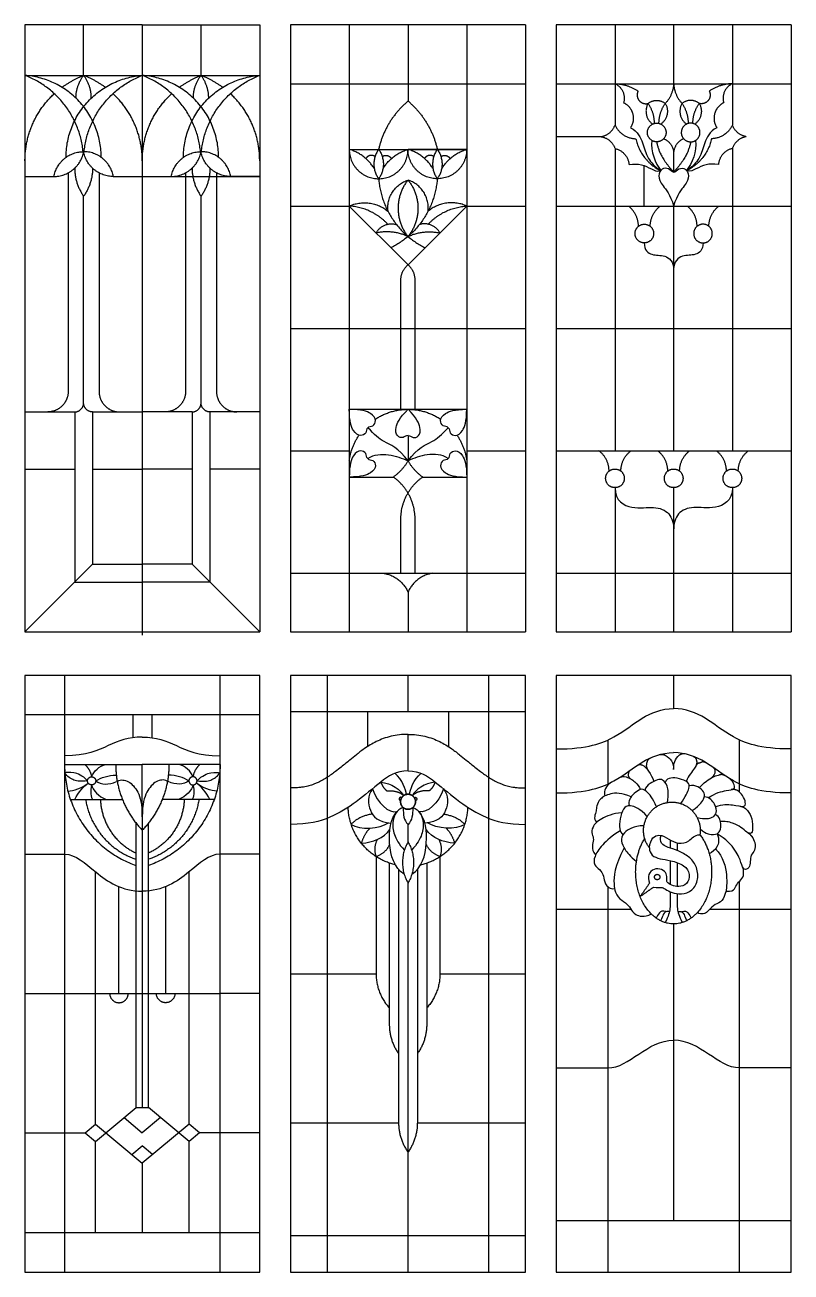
# Model space of a CAD drawing. Header units: millimetres. Extents: x -155 to 174, y -195 to 151.
# Drawn here: x -154.6 to -74.8, y -77.9 to 51.9 of the extents above; entities that cross this region are included whole.
import ezdxf

# ---------------------------------------------------------------- set-up
doc = ezdxf.new("R2010")
doc.units = ezdxf.units.MM
doc.header["$MEASUREMENT"] = 0
doc.layers.add('Layer 03', color=5, linetype='Continuous')

msp = doc.modelspace()

# ---------------------------------------------------------------- linework, layer by layer
at = {"layer": 'Layer 03'}
for p, q in [((-154.56, 51.92), (-154.56, -11.29)), ((-126.89, 51.92), (-126.89, -11.29)), ((-102.43, 51.92), (-126.89, 51.92)), ((-74.76, 51.92), (-99.22, 51.92)), ((-99.22, 51.92), (-99.22, -11.29)), ((-86.99, 51.92), (-86.99, 45.8)), ((-86.99, 38.68), (-86.99, 36.6)), ((-148.45, 12.56), (-148.45, 34.08)), ((-136.22, 12.56), (-136.22, 34.08)), ((-99.22, 33.06), (-74.76, 33.06)), ((-86.99, 33.06), (-86.99, 7.57)), ((-149.38, 11.62), (-149.38, -6.11)), ((-147.52, 11.62), (-147.52, -4.25)), ((-137.15, 11.62), (-137.15, -4.25)), ((-135.29, 11.62), (-135.29, -6.11)), ((-99.22, 7.57), (-74.76, 7.57)), ((-86.99, 3.73), (-86.99, -11.29)), ((-150.44, -15.81), (-150.44, -77.95)), ((-134.23, -77.95), (-134.23, -15.81)), ((-123.09, -15.81), (-123.09, -77.95)), ((-106.23, -77.95), (-106.23, -15.81)), ((-130.11, -19.93), (-154.56, -19.93)), ((-102.43, -19.61), (-126.89, -19.61)), ((-93.84, -22.54), (-93.84, -27.12)), ((-80.13, -27.97), (-80.13, -22.54)), ((-142.98, -60.81), (-142.98, -31.2)), ((-142.34, -31.94), (-142.34, -60.81)), ((-141.69, -60.81), (-141.69, -31.2)), ((-147.2, -62.54), (-147.2, -36.28)), ((-137.47, -62.54), (-137.47, -36.28)), ((-115.64, -36.03), (-115.64, -62.41)), ((-113.69, -36.03), (-113.69, -62.41)), ((-80.13, -77.95), (-80.13, -37.26)), ((-144.77, -48.94), (-144.77, -37.81)), ((-139.9, -48.94), (-139.9, -37.81)), ((-93.84, -37.82), (-93.84, -77.95)), ((-144.23, -61.86), (-142.34, -63.44)), ((-140.44, -61.86), (-142.34, -63.44)), ((-147.2, -73.83), (-147.2, -64.35)), ((-137.47, -73.83), (-137.47, -64.35)), ((-99.22, -72.58), (-74.76, -72.58)), ((-154.56, -73.83), (-130.11, -73.83)), ((-126.89, -74.15), (-102.43, -74.15))]:
    msp.add_line(p, q, dxfattribs=at)
for points in [[(-142.34, 51.92), (-154.56, 51.92)], [(-148.45, 46.66), (-148.45, 51.92)], [(-142.34, 51.92), (-142.34, -11.62)], [(-142.34, 51.92), (-130.11, 51.92)], [(-136.22, 46.66), (-136.22, 51.92)], [(-130.11, 51.92), (-130.11, -11.29)], [(-120.78, 51.92), (-120.78, -11.29)], [(-114.66, 51.92), (-114.66, 43.99)], [(-108.55, 51.92), (-108.55, -11.29)], [(-102.43, 51.92), (-102.43, -11.29)], [(-93.1, 51.92), (-93.1, 41.49)], [(-80.87, 51.92), (-80.87, 41.49)], [(-74.76, 51.92), (-74.76, -11.29)], [(-154.56, 46.66), (-130.11, 46.66)], [(-126.89, 45.8), (-102.43, 45.8)], [(-99.22, 45.8), (-74.76, 45.8)], [(-94.55, 40.28), (-99.22, 40.28)], [(-93.1, 39.05), (-93.1, 7.57)], [(-80.87, 39.05), (-80.87, 7.57)], [(-120.78, 38.96), (-108.55, 38.96)], [(-120.78, 38.96), (-114.66, 38.96)], [(-108.55, 38.96), (-114.66, 38.96)], [(-150.06, 36.51), (-150.06, 13.75)], [(-146.84, 36.51), (-146.84, 13.75)], [(-137.83, 36.51), (-137.83, 13.75)], [(-134.61, 36.51), (-134.61, 13.75)], [(-90.05, 33.06), (-90.05, 37.26)], [(-154.56, 36.14), (-151.54, 36.14)], [(-145.36, 36.14), (-130.11, 36.14)], [(-130.11, 36.14), (-133.13, 36.14)], [(-126.89, 33.06), (-120.78, 33.06)], [(-120.78, 33.06), (-114.66, 26.94)], [(-108.55, 33.06), (-114.66, 26.94)], [(-108.55, 33.06), (-102.43, 33.06)], [(-115.41, 11.89), (-115.41, 25.34)], [(-113.92, 11.89), (-113.92, 25.34)], [(-126.89, 20.31), (-102.43, 20.31)], [(-99.22, 20.31), (-74.76, 20.31)], [(-120.78, 11.89), (-108.55, 11.89)], [(-154.56, 11.62), (-149.38, 11.62)], [(-147.52, 11.62), (-142.34, 11.62)], [(-137.15, 11.62), (-142.34, 11.62)], [(-130.11, 11.62), (-135.29, 11.62)], [(-114.66, 9.17), (-114.66, 6.51)], [(-126.89, 7.57), (-120.78, 7.57)], [(-108.55, 7.57), (-102.43, 7.57)], [(-154.56, 5.67), (-149.38, 5.67)], [(-147.52, 5.67), (-142.34, 5.67)], [(-137.15, 5.67), (-142.34, 5.67)], [(-130.11, 5.67), (-135.29, 5.67)], [(-120.78, 4.84), (-116.19, 4.84)], [(-113.14, 4.84), (-108.55, 4.84)], [(-93.1, 3.73), (-93.1, -11.29)], [(-80.87, 3.73), (-80.87, -11.29)], [(-115.41, -5.18), (-115.41, 0.43)], [(-113.92, -5.18), (-113.92, 0.43)], [(-147.52, -4.25), (-154.56, -11.29)], [(-147.52, -4.25), (-142.34, -4.25)], [(-137.15, -4.25), (-142.34, -4.25)], [(-137.15, -4.25), (-130.11, -11.29)], [(-126.89, -5.18), (-102.43, -5.18)], [(-99.22, -5.18), (-74.76, -5.18)], [(-149.38, -6.11), (-142.34, -6.11)], [(-135.29, -6.11), (-142.34, -6.11)], [(-114.66, -7.15), (-114.66, -11.29)], [(-154.56, -11.29), (-130.11, -11.29)], [(-126.89, -11.29), (-102.43, -11.29)], [(-99.22, -11.29), (-74.76, -11.29)], [(-114.66, -19.61), (-114.66, -15.81)], [(-86.99, -15.81), (-86.99, -19.27)], [(-143.33, -19.93), (-143.33, -22.31)], [(-141.34, -19.93), (-141.34, -22.31)], [(-118.88, -19.61), (-118.88, -23.23)], [(-110.45, -19.61), (-110.45, -23.23)], [(-114.66, -25.77), (-114.66, -21.96)], [(-150.44, -25.08), (-142.34, -25.08)], [(-142.34, -30.54), (-142.34, -25.08)], [(-134.23, -25.08), (-142.34, -25.08)], [(-149.82, -28.75), (-144.4, -28.75)], [(-134.85, -28.75), (-140.27, -28.75)], [(-142.34, -30.54), (-142.34, -31.94)], [(-114.66, -33.16), (-114.66, -31.34)], [(-154.56, -34.43), (-150.44, -34.43)], [(-130.11, -34.43), (-134.23, -34.43)], [(-117.99, -34.68), (-117.99, -46.88)], [(-111.33, -34.68), (-111.33, -46.88)], [(-116.61, -35.35), (-116.61, -52.16)], [(-112.71, -35.35), (-112.71, -52.16)], [(-114.66, -77.95), (-114.66, -37.44)], [(-99.22, -40.17), (-91.41, -40.17)], [(-83.22, -40.17), (-74.76, -40.17)], [(-86.99, -41.69), (-86.99, -72.58)], [(-126.89, -46.88), (-117.99, -46.88)], [(-111.33, -46.88), (-102.43, -46.88)], [(-154.56, -48.94), (-150.44, -48.94)], [(-150.44, -48.94), (-134.23, -48.94)], [(-130.11, -48.94), (-134.23, -48.94)], [(-99.22, -56.69), (-93.84, -56.69)], [(-74.76, -56.69), (-80.13, -56.69)], [(-147.2, -64.35), (-142.98, -60.81)], [(-142.98, -60.81), (-141.69, -60.81)], [(-137.47, -64.35), (-141.69, -60.81)], [(-154.56, -63.44), (-150.44, -63.44)], [(-150.44, -63.44), (-148.28, -63.44)], [(-148.28, -63.44), (-147.2, -62.54)], [(-148.28, -63.44), (-147.2, -64.35)], [(-147.2, -62.54), (-142.34, -66.62)], [(-137.47, -62.54), (-142.34, -66.62)], [(-136.39, -63.44), (-137.47, -62.54)], [(-136.39, -63.44), (-137.47, -64.35)], [(-134.23, -63.44), (-136.39, -63.44)], [(-130.11, -63.44), (-134.23, -63.44)], [(-126.89, -62.41), (-115.64, -62.41)], [(-113.69, -62.41), (-102.43, -62.41)], [(-143.42, -65.71), (-142.34, -64.8)], [(-141.26, -65.71), (-142.34, -64.8)], [(-142.34, -66.62), (-142.34, -73.83)]]:
    msp.add_lwpolyline(points, dxfattribs=at)
for points in [[(-154.56, -77.95), (-130.11, -77.95), (-130.11, -15.81), (-154.56, -15.81)], [(-126.89, -77.95), (-102.43, -77.95), (-102.43, -15.81), (-126.89, -15.81)], [(-99.22, -77.95), (-74.76, -77.95), (-74.76, -15.81), (-99.22, -15.81)]]:
    msp.add_lwpolyline(points, close=True, dxfattribs=at)
for points, weights in [([(-146.62, 38.13), (-146.62, 46.09), (-154.56, 46.66)], [1, 0.731584098562, 1]), ([(-148.5, 38.72), (-149.08, 44.56), (-154.56, 46.66)], [1, 0.850548892619, 1]), ([(-150.71, 45.42), (-149.66, 46.19), (-148.45, 46.66)], [1, 0.990784832462, 1]), ([(-150.28, 38.13), (-150.28, 46.09), (-142.34, 46.66)], [1, 0.731584098562, 1]), ([(-149.25, 44.29), (-149.25, 45.61), (-148.45, 46.66)], [1, 0.947459583653, 1]), ([(-147.65, 44.29), (-147.65, 45.61), (-148.45, 46.66)], [1, 0.947459583653, 1]), ([(-146.19, 45.42), (-147.24, 46.19), (-148.45, 46.66)], [1, 0.990784832462, 1]), ([(-148.4, 38.72), (-147.82, 44.56), (-142.34, 46.66)], [1, 0.850548892619, 1]), ([(-136.27, 38.72), (-136.85, 44.56), (-142.34, 46.66)], [1, 0.850548892619, 1]), ([(-134.39, 38.13), (-134.39, 46.09), (-142.34, 46.66)], [1, 0.731584098562, 1]), ([(-138.48, 45.42), (-137.44, 46.19), (-136.22, 46.66)], [1, 0.990784832462, 1]), ([(-138.05, 38.13), (-138.05, 46.09), (-130.11, 46.66)], [1, 0.731584098562, 1]), ([(-137.02, 44.29), (-137.02, 45.61), (-136.22, 46.66)], [1, 0.947459583653, 1]), ([(-133.96, 45.42), (-135.01, 46.19), (-136.22, 46.66)], [1, 0.990784832462, 1]), ([(-135.42, 44.29), (-135.42, 45.61), (-136.22, 46.66)], [1, 0.947459583653, 1]), ([(-136.18, 38.72), (-135.6, 44.56), (-130.11, 46.66)], [1, 0.850548892619, 1]), ([(-93.1, 45.8), (-91.78, 45.78), (-90.7, 45.02)], [1, 0.956422846143, 1]), ([(-93.1, 45.8), (-91.79, 45.2), (-92.21, 43.82)], [1, 0.754545233553, 1]), ([(-86.99, 45.8), (-87.05, 44.62), (-87.86, 43.74)], [1, 0.940846587005, 1]), ([(-86.99, 45.8), (-86.93, 44.62), (-86.12, 43.74)], [1, 0.940846587005, 1]), ([(-80.87, 45.8), (-82.19, 45.78), (-83.28, 45.02)], [1, 0.956422846143, 1]), ([(-80.87, 45.8), (-82.19, 45.2), (-81.77, 43.82)], [1, 0.754545233553, 1]), ([(-154.56, 37.78), (-154.56, 41.94), (-151.51, 44.76)], [1, 0.916014679183, 1]), ([(-142.34, 37.78), (-142.34, 41.94), (-145.39, 44.76)], [1, 0.916014679183, 1]), ([(-142.34, 37.78), (-142.34, 41.94), (-139.28, 44.76)], [1, 0.916014679183, 1]), ([(-130.11, 37.78), (-130.11, 41.94), (-133.16, 44.76)], [1, 0.916014679183, 1]), ([(-114.66, 43.99), (-117.04, 41.99), (-117.72, 38.96)], [1, 0.947649879066, 1]), ([(-114.66, 43.99), (-112.29, 41.99), (-111.61, 38.96)], [1, 0.947649879066, 1]), ([(-89.66, 43.74), (-90.38, 42.46), (-89.19, 41.59)], [1, 0.747871968478, 1]), ([(-89.66, 43.74), (-88.76, 44.46), (-87.86, 43.74)], [1, 0.780870043724, 1]), ([(-88.99, 41.66), (-88.99, 42.81), (-89.66, 43.74)], [1, 0.952257773552, 1]), ([(-88.52, 41.66), (-88.52, 42.81), (-87.86, 43.74)], [1, 0.952257773552, 1]), ([(-87.86, 43.74), (-87.13, 42.46), (-88.32, 41.59)], [1, 0.747871968478, 1]), ([(-86.12, 43.74), (-86.85, 42.46), (-85.66, 41.59)], [1, 0.747871968478, 1]), ([(-84.32, 43.74), (-85.22, 44.46), (-86.12, 43.74)], [1, 0.780870043724, 1]), ([(-85.45, 41.66), (-85.45, 42.81), (-86.12, 43.74)], [1, 0.952257773552, 1]), ([(-84.99, 41.66), (-84.99, 42.81), (-84.32, 43.74)], [1, 0.952257773552, 1]), ([(-84.32, 43.74), (-83.6, 42.46), (-84.78, 41.59)], [1, 0.747871968478, 1]), ([(-94.55, 40.28), (-93.48, 40.47), (-93.1, 41.49)], [1, 0.869310434219, 1]), ([(-94.55, 40.28), (-93.46, 40.1), (-93.1, 39.05)], [1, 0.857593459855, 1]), ([(-93.1, 41.49), (-92.46, 40.1), (-90.94, 40.07)], [1, 0.847773440221, 1]), ([(-80.87, 41.49), (-81.51, 40.1), (-83.04, 40.07)], [1, 0.847773440221, 1]), ([(-79.43, 40.28), (-80.49, 40.47), (-80.87, 41.49)], [1, 0.869310434219, 1]), ([(-79.43, 40.28), (-80.52, 40.1), (-80.87, 39.05)], [1, 0.857593459855, 1]), ([(-93.1, 39.05), (-91.76, 38.75), (-91.64, 37.38)], [1, 0.805861347088, 1]), ([(-90.94, 40.07), (-90.44, 37.79), (-88.34, 36.75)], [1, 0.906804918872, 1]), ([(-88.03, 40.07), (-87.1, 39.69), (-86.99, 38.68)], [1, 0.861137252224, 1]), ([(-85.94, 40.07), (-86.88, 39.69), (-86.99, 38.68)], [1, 0.861137252224, 1]), ([(-83.04, 40.07), (-83.53, 37.79), (-85.64, 36.75)], [1, 0.906804918872, 1]), ([(-80.87, 39.05), (-82.21, 38.75), (-82.33, 37.38)], [1, 0.805861347088, 1]), ([(-151.54, 36.14), (-151.07, 38.72), (-148.45, 38.72)], [1, 0.768473516372, 1]), ([(-151.54, 36.14), (-148.92, 36.14), (-148.45, 38.72)], [1, 0.768473516372, 1]), ([(-145.36, 36.14), (-145.83, 38.72), (-148.45, 38.72)], [1, 0.768473516372, 1]), ([(-145.36, 36.14), (-147.98, 36.14), (-148.45, 38.72)], [1, 0.768473516372, 1]), ([(-139.32, 36.14), (-136.7, 36.14), (-136.22, 38.72)], [1, 0.768473516372, 1]), ([(-139.32, 36.14), (-138.84, 38.72), (-136.22, 38.72)], [1, 0.768473516372, 1]), ([(-133.13, 36.14), (-135.75, 36.14), (-136.22, 38.72)], [1, 0.768473516372, 1]), ([(-133.13, 36.14), (-133.6, 38.72), (-136.22, 38.72)], [1, 0.768473516372, 1]), ([(-118.16, 36.92), (-119.07, 38.46), (-120.78, 38.96)], [1, 0.929682930352, 1]), ([(-117.72, 38.96), (-118.82, 37.43), (-117.72, 35.9)], [1, 0.812408131041, 1]), ([(-117.72, 38.96), (-116.62, 37.43), (-117.72, 35.9)], [1, 0.812408131041, 1]), ([(-117.28, 36.92), (-116.37, 38.46), (-114.66, 38.96)], [1, 0.929682930352, 1]), ([(-112.05, 36.92), (-112.95, 38.46), (-114.66, 38.96)], [1, 0.929682930352, 1]), ([(-111.61, 38.96), (-112.7, 37.43), (-111.61, 35.9)], [1, 0.812408131041, 1]), ([(-111.61, 38.96), (-110.51, 37.43), (-111.61, 35.9)], [1, 0.812408131041, 1]), ([(-111.16, 36.92), (-110.26, 38.46), (-108.55, 38.96)], [1, 0.929682930352, 1]), ([(-149.38, 37), (-149.38, 35.4), (-148.45, 34.08)], [1, 0.952637271552, 1]), ([(-147.52, 37), (-147.52, 35.4), (-148.45, 34.08)], [1, 0.952637271552, 1]), ([(-137.15, 37), (-137.15, 35.4), (-136.22, 34.08)], [1, 0.952637271552, 1]), ([(-135.29, 37), (-135.29, 35.4), (-136.22, 34.08)], [1, 0.952637271552, 1]), ([(-117.72, 35.9), (-117.33, 30.96), (-112.89, 28.71)], [1, 0.880129082579, 1]), ([(-116.75, 32.52), (-117.03, 34.98), (-114.66, 35.77)], [1, 0.783932273536, 1]), ([(-111.61, 35.9), (-112, 30.96), (-116.43, 28.71)], [1, 0.880129082579, 1]), ([(-114.66, 35.77), (-117.02, 32.83), (-114.66, 29.88)], [1, 0.779951373583, 1]), ([(-114.66, 35.77), (-112.3, 32.83), (-114.66, 29.88)], [1, 0.779951373583, 1]), ([(-112.57, 32.52), (-112.29, 34.98), (-114.66, 35.77)], [1, 0.783932273536, 1]), ([(-120.78, 33.06), (-118.61, 34.05), (-116.75, 32.52)], [1, 0.842556940799, 1]), ([(-116.77, 31.17), (-118.4, 32.91), (-120.78, 33.06)], [1, 0.92932215799, 1]), ([(-108.55, 33.06), (-110.71, 34.05), (-112.57, 32.52)], [1, 0.842556940799, 1]), ([(-112.56, 31.17), (-110.93, 32.91), (-108.55, 33.06)], [1, 0.92932215799, 1]), ([(-90.66, 30.94), (-90.66, 32.26), (-91.71, 33.06)], [1, 0.896006035028, 1]), ([(-89.43, 30.94), (-89.43, 32.26), (-88.38, 33.06)], [1, 0.896006035028, 1]), ([(-84.55, 30.94), (-84.55, 32.26), (-85.59, 33.06)], [1, 0.896006035028, 1]), ([(-83.32, 30.94), (-83.32, 32.26), (-82.27, 33.06)], [1, 0.896006035028, 1]), ([(-117.98, 30.26), (-117.27, 31.56), (-115.86, 31.13)], [1, 0.775484631303, 1]), ([(-111.34, 30.26), (-112.05, 31.56), (-113.47, 31.13)], [1, 0.775484631303, 1]), ([(-114.66, 29.88), (-116.26, 30.63), (-117.98, 30.26)], [1, 0.947946960189, 1]), ([(-114.66, 29.88), (-113.07, 30.63), (-111.34, 30.26)], [1, 0.947946960189, 1]), ([(-115.41, 25.34), (-115.41, 26.32), (-114.66, 26.94)], [1, 0.906530537973, 1]), ([(-113.92, 25.34), (-113.92, 26.32), (-114.66, 26.94)], [1, 0.906530537973, 1]), ([(-149.38, 11.62), (-148.45, 11.62), (-148.45, 12.56)], [1, 0.707106781187, 1]), ([(-147.52, 11.62), (-148.45, 11.62), (-148.45, 12.56)], [1, 0.707106780755, 1]), ([(-137.15, 11.62), (-136.22, 11.62), (-136.22, 12.56)], [1, 0.707106780755, 1]), ([(-135.29, 11.62), (-136.22, 11.62), (-136.22, 12.56)], [1, 0.707106781187, 1]), ([(-118.08, 10.86), (-114.66, 13.13), (-111.25, 10.86)], [1, 0.833070463978, 1]), ([(-120.78, 6.59), (-120.57, 8.01), (-119.76, 9.2)], [1, 0.974016590575, 1]), ([(-109.56, 9.2), (-108.75, 8.01), (-108.55, 6.59)], [1, 0.974016590575, 1]), ([(-114.66, 6.51), (-115.25, 5.51), (-116.19, 4.84)], [1, 0.978074983924, 1]), ([(-114.66, 6.51), (-114.08, 5.51), (-113.14, 4.84)], [1, 0.978074983924, 1]), ([(-93.72, 5.45), (-93.72, 6.77), (-94.77, 7.57)], [1, 0.896006035028, 1]), ([(-92.49, 5.45), (-92.49, 6.77), (-91.44, 7.57)], [1, 0.896006035028, 1]), ([(-87.6, 5.45), (-87.6, 6.77), (-88.65, 7.57)], [1, 0.896006035028, 1]), ([(-86.37, 5.45), (-86.37, 6.77), (-85.33, 7.57)], [1, 0.896006035028, 1]), ([(-81.49, 5.45), (-81.49, 6.77), (-82.54, 7.57)], [1, 0.896006035028, 1]), ([(-80.26, 5.45), (-80.26, 6.77), (-79.21, 7.57)], [1, 0.896006035028, 1]), ([(-113.92, 0.43), (-113.92, 3.22), (-116.19, 4.84)], [1, 0.88917994712, 1]), ([(-115.41, 0.43), (-115.41, 3.22), (-113.14, 4.84)], [1, 0.88917994712, 1]), ([(-117.26, -5.18), (-115.4, -5.43), (-114.66, -7.15)], [1, 0.869936280089, 1]), ([(-112.07, -5.18), (-113.92, -5.43), (-114.66, -7.15)], [1, 0.869936280089, 1]), ([(-89.69, -24.69), (-89.61, -24.5), (-89.42, -24.42)], [1, 0.930769051111, 1]), ([(-88.51, -24.08), (-88.18, -23.98), (-87.87, -24.13)], [1, 0.933345938576, 1]), ([(-85.78, -24), (-86.12, -23.92), (-86.4, -24.14)], [1, 0.903098886153, 1]), ([(-84.93, -24.26), (-84.71, -24.34), (-84.63, -24.56)], [1, 0.905854968424, 1]), ([(-150.44, -25.08), (-150.44, -32.98), (-142.98, -35.61)], [1, 0.816195762035, 1]), ([(-145.11, -25.08), (-145.11, -29.07), (-142.34, -31.94)], [1, 0.927140431879, 1]), ([(-139.56, -25.08), (-139.56, -29.07), (-142.34, -31.94)], [1, 0.927140431879, 1]), ([(-134.23, -25.08), (-134.23, -32.98), (-141.69, -35.61)], [1, 0.816195762035, 1]), ([(-91.67, -25.98), (-91.64, -25.79), (-91.48, -25.67)], [1, 0.921947689352, 1]), ([(-90.75, -25.17), (-90.53, -25.02), (-90.3, -25.14)], [1, 0.866689509585, 1]), ([(-89.81, -25.31), (-89.8, -25.52), (-89.67, -25.69)], [1, 0.950037049323, 1]), ([(-84.32, -24.92), (-84.57, -25.03), (-84.7, -25.27)], [1, 0.934911966173, 1]), ([(-83.6, -24.93), (-83.84, -24.78), (-84.1, -24.85)], [1, 0.918394122081, 1]), ([(-82.9, -25.39), (-82.67, -25.55), (-82.69, -25.83)], [1, 0.867534179577, 1]), ([(-93.45, -26.93), (-93.6, -27.01), (-93.73, -27.13)], [1, 0.991302411052, 1]), ([(-92.64, -26.46), (-92.41, -26.31), (-92.13, -26.36)], [1, 0.937083517625, 1]), ([(-91.69, -26.31), (-91.67, -26.48), (-91.52, -26.56)], [1, 0.878273497595, 1]), ([(-83.07, -26.49), (-82.85, -26.37), (-82.76, -26.14)], [1, 0.939208078231, 1]), ([(-81.61, -26.28), (-81.88, -26.1), (-82.2, -26.17)], [1, 0.923234484683, 1]), ([(-80.74, -27.07), (-80.9, -26.73), (-81.22, -26.53)], [1, 0.955632373795, 1]), ([(-80.42, -27.78), (-80.71, -27.65), (-81.01, -27.71)], [1, 0.947372219924, 1]), ([(-148.24, -28.75), (-147.48, -33.44), (-142.98, -34.97)], [1, 0.856616064188, 1]), ([(-146.7, -28.75), (-146.55, -32.68), (-142.98, -34.32)], [1, 0.852188306011, 1]), ([(-136.44, -28.75), (-137.19, -33.44), (-141.69, -34.97)], [1, 0.856616064188, 1]), ([(-137.97, -28.75), (-138.12, -32.68), (-141.69, -34.32)], [1, 0.852188306011, 1]), ([(-115.99, -35.53), (-120.72, -34.42), (-120.9, -29.56)], [1, 0.795027816534, 1]), ([(-113.33, -35.53), (-108.6, -34.42), (-108.42, -29.56)], [1, 0.795027816534, 1]), ([(-80.06, -29.44), (-79.72, -29.49), (-79.46, -29.72)], [1, 0.957540425703, 1]), ([(-79.3, -32.18), (-79.04, -32.33), (-78.87, -32.56)], [1, 0.981376031012, 1]), ([(-114.66, -33.16), (-115.9, -35.3), (-114.66, -37.44)], [1, 0.86514479037, 1]), ([(-114.66, -33.16), (-113.42, -35.3), (-114.66, -37.44)], [1, 0.86514479037, 1]), ([(-79.7, -36.19), (-79.71, -35.97), (-79.81, -35.78)], [1, 0.983097681441, 1]), ([(-117.99, -46.88), (-117.99, -48.93), (-116.61, -50.44)], [1, 0.932594668417, 1]), ([(-111.33, -46.88), (-111.33, -48.93), (-112.71, -50.44)], [1, 0.932594668417, 1]), ([(-116.61, -52.16), (-116.61, -53.84), (-115.64, -55.22)], [1, 0.95278267707, 1]), ([(-112.71, -52.16), (-112.71, -53.84), (-113.69, -55.22)], [1, 0.95278267707, 1]), ([(-115.64, -62.41), (-115.64, -64.1), (-114.66, -65.47)], [1, 0.95278267707, 1]), ([(-113.69, -62.41), (-113.69, -64.1), (-114.66, -65.47)], [1, 0.95278267707, 1])]:
    msp.add_rational_spline(points, weights, degree=2, dxfattribs=at)
for points, weights, knots in [([(-90.7, 45.02), (-90.95, 44.5), (-90.59, 44.05), (-90.22, 43.6), (-89.66, 43.74)], [1, 0.843648304965, 1, 0.843648304965, 1], [0, 0, 0, 1.595318, 1.595318, 3.190637, 3.190637, 3.190637]), ([(-83.28, 45.02), (-83.02, 44.5), (-83.39, 44.05), (-83.76, 43.6), (-84.32, 43.74)], [1, 0.843648304965, 1, 0.843648304965, 1], [0, 0, 0, 1.595318, 1.595318, 3.190637, 3.190637, 3.190637]), ([(-92.21, 43.82), (-91.47, 43.47), (-91.26, 42.68), (-91.04, 41.9), (-91.49, 41.22)], [1, 0.910009569669, 1, 0.910009569669, 1], [0, 0, 0, 2.351319, 2.351319, 4.702639, 4.702639, 4.702639]), ([(-81.77, 43.82), (-82.5, 43.47), (-82.72, 42.68), (-82.94, 41.9), (-82.49, 41.22)], [1, 0.910009569669, 1, 0.910009569669, 1], [0, 0, 0, 2.351319, 2.351319, 4.702639, 4.702639, 4.702639]), ([(-87.8, 40.54), (-87.62, 41.5), (-88.58, 41.68), (-89.53, 41.85), (-89.71, 40.9), (-89.89, 39.94), (-88.93, 39.76), (-87.98, 39.59), (-87.8, 40.54)], [1, 0.707106781187, 1, 0.707106781187, 1, 0.707106781187, 1, 0.707106781187, 1], [0, 0, 0, 2.355391, 2.355391, 4.710783, 4.710783, 7.066174, 7.066174, 9.421565, 9.421565, 9.421565]), ([(-86.18, 40.54), (-86.35, 41.5), (-85.4, 41.68), (-84.44, 41.85), (-84.27, 40.9), (-84.09, 39.94), (-85.04, 39.76), (-86, 39.59), (-86.18, 40.54)], [1, 0.707106781187, 1, 0.707106781187, 1, 0.707106781187, 1, 0.707106781187, 1], [0, 0, 0, 2.355391, 2.355391, 4.710783, 4.710783, 7.066174, 7.066174, 9.421565, 9.421565, 9.421565]), ([(-120.78, 38.96), (-120.78, 35.9), (-117.72, 35.9), (-114.66, 35.9), (-114.66, 38.96)], [1, 0.707106781187, 1, 0.707106781187, 1], [14.821328, 14.821328, 14.821328, 22.231992, 22.231992, 29.642656, 29.642656, 29.642656]), ([(-118.09, 38.21), (-118.33, 38.38), (-118.62, 38.32), (-118.9, 38.25), (-119.05, 38)], [1, 0.916424006533, 1, 0.916424006533, 1], [0, 0, 0, 0.850569, 0.850569, 1.701139, 1.701139, 1.701139]), ([(-117.35, 38.21), (-117.11, 38.38), (-116.82, 38.32), (-116.54, 38.25), (-116.39, 38)], [1, 0.916424006533, 1, 0.916424006533, 1], [0, 0, 0, 0.850569, 0.850569, 1.701139, 1.701139, 1.701139]), ([(-108.55, 38.96), (-108.55, 35.9), (-111.61, 35.9), (-114.66, 35.9), (-114.66, 38.96)], [1, 0.707106781187, 1, 0.707106781187, 1], [14.821328, 14.821328, 14.821328, 22.231992, 22.231992, 29.642656, 29.642656, 29.642656]), ([(-111.98, 38.21), (-112.22, 38.38), (-112.5, 38.32), (-112.79, 38.25), (-112.94, 38)], [1, 0.916424006533, 1, 0.916424006533, 1], [0, 0, 0, 0.850569, 0.850569, 1.701139, 1.701139, 1.701139]), ([(-111.23, 38.21), (-110.99, 38.38), (-110.71, 38.32), (-110.42, 38.25), (-110.27, 38)], [1, 0.916424006533, 1, 0.916424006533, 1], [0, 0, 0, 0.850569, 0.850569, 1.701139, 1.701139, 1.701139]), ([(-89.09, 30.02), (-88.91, 30.97), (-89.87, 31.15), (-90.82, 31.32), (-91, 30.37), (-91.18, 29.41), (-90.22, 29.24), (-89.27, 29.06), (-89.09, 30.02)], [1, 0.707106781187, 1, 0.707106781187, 1, 0.707106781187, 1, 0.707106781187, 1], [0, 0, 0, 2.355391, 2.355391, 4.710783, 4.710783, 7.066174, 7.066174, 9.421565, 9.421565, 9.421565]), ([(-84.89, 30.02), (-85.06, 30.97), (-84.11, 31.15), (-83.15, 31.32), (-82.98, 30.37), (-82.8, 29.41), (-83.75, 29.24), (-84.71, 29.06), (-84.89, 30.02)], [1, 0.707106781187, 1, 0.707106781187, 1, 0.707106781187, 1, 0.707106781187, 1], [0, 0, 0, 2.355391, 2.355391, 4.710783, 4.710783, 7.066174, 7.066174, 9.421565, 9.421565, 9.421565]), ([(-150.06, 13.75), (-150.06, 12.87), (-150.69, 12.25), (-151.31, 11.62), (-152.19, 11.62)], [1, 0.923879526058, 1, 0.923879526058, 1], [0, 0, 0, 2.579373, 2.579373, 5.158746, 5.158746, 5.158746]), ([(-146.84, 13.75), (-146.84, 12.87), (-146.21, 12.25), (-145.59, 11.62), (-144.71, 11.62)], [1, 0.923879526058, 1, 0.923879526058, 1], [0, 0, 0, 2.579373, 2.579373, 5.158746, 5.158746, 5.158746]), ([(-137.83, 13.75), (-137.83, 12.87), (-138.46, 12.25), (-139.08, 11.62), (-139.96, 11.62)], [1, 0.923879526058, 1, 0.923879526058, 1], [0, 0, 0, 2.579373, 2.579373, 5.158746, 5.158746, 5.158746]), ([(-134.61, 13.75), (-134.61, 12.87), (-133.99, 12.25), (-133.36, 11.62), (-132.48, 11.62)], [1, 0.923879526058, 1, 0.923879526058, 1], [0, 0, 0, 2.579373, 2.579373, 5.158746, 5.158746, 5.158746]), ([(-92.15, 4.52), (-91.97, 5.48), (-92.93, 5.66), (-93.88, 5.83), (-94.06, 4.88), (-94.24, 3.92), (-93.28, 3.75), (-92.32, 3.57), (-92.15, 4.52)], [1, 0.707106781187, 1, 0.707106781187, 1, 0.707106781187, 1, 0.707106781187, 1], [0, 0, 0, 2.355391, 2.355391, 4.710783, 4.710783, 7.066174, 7.066174, 9.421565, 9.421565, 9.421565]), ([(-86.03, 4.52), (-85.86, 5.48), (-86.81, 5.66), (-87.77, 5.83), (-87.94, 4.88), (-88.12, 3.92), (-87.17, 3.75), (-86.21, 3.57), (-86.03, 4.52)], [1, 0.707106781187, 1, 0.707106781187, 1, 0.707106781187, 1, 0.707106781187, 1], [0, 0, 0, 2.355391, 2.355391, 4.710783, 4.710783, 7.066174, 7.066174, 9.421565, 9.421565, 9.421565]), ([(-79.92, 4.52), (-79.74, 5.48), (-80.7, 5.66), (-81.65, 5.83), (-81.83, 4.88), (-82.01, 3.92), (-81.05, 3.75), (-80.1, 3.57), (-79.92, 4.52)], [1, 0.707106781187, 1, 0.707106781187, 1, 0.707106781187, 1, 0.707106781187, 1], [0, 0, 0, 2.355391, 2.355391, 4.710783, 4.710783, 7.066174, 7.066174, 9.421565, 9.421565, 9.421565]), ([(-147.25, -27.02), (-147.03, -26.66), (-147.39, -26.44), (-147.76, -26.22), (-147.98, -26.58), (-148.2, -26.94), (-147.84, -27.16), (-147.47, -27.39), (-147.25, -27.02)], [1, 0.707106781187, 1, 0.707106781187, 1, 0.707106781187, 1, 0.707106781187, 1], [0, 0, 0, 1.076361, 1.076361, 2.152723, 2.152723, 3.229084, 3.229084, 4.305445, 4.305445, 4.305445]), ([(-137.42, -27.02), (-137.64, -26.66), (-137.28, -26.44), (-136.92, -26.22), (-136.7, -26.58), (-136.48, -26.94), (-136.84, -27.16), (-137.2, -27.39), (-137.42, -27.02)], [1, 0.707106781187, 1, 0.707106781187, 1, 0.707106781187, 1, 0.707106781187, 1], [0, 0, 0, 1.076361, 1.076361, 2.152723, 2.152723, 3.229084, 3.229084, 4.305445, 4.305445, 4.305445]), ([(-115.31, -28.54), (-115.38, -28.49), (-115.46, -28.52), (-115.54, -28.54), (-115.57, -28.62), (-115.6, -28.7), (-115.56, -28.77), (-115.52, -28.84), (-115.43, -28.85)], [1, 0.902295322506, 1, 0.902295322506, 1, 0.902295322506, 1, 0.902295322506, 1], [0, 0, 0, 0.2490496, 0.2490496, 0.4980991, 0.4980991, 0.7471487, 0.7471487, 0.9961982, 0.9961982, 0.9961982]), ([(-113.89, -29.1), (-113.77, -28.33), (-114.54, -28.2), (-115.31, -28.08), (-115.43, -28.85), (-115.56, -29.62), (-114.79, -29.75), (-114.01, -29.87), (-113.89, -29.1)], [1, 0.707106781187, 1, 0.707106781187, 1, 0.707106781187, 1, 0.707106781187, 1], [0, 0, 0, 1.988032, 1.988032, 3.976065, 3.976065, 5.964097, 5.964097, 7.952129, 7.952129, 7.952129]), ([(-115.43, -29.1), (-115.56, -28.33), (-114.79, -28.2), (-114.01, -28.08), (-113.89, -28.85), (-113.77, -29.62), (-114.54, -29.75), (-115.31, -29.87), (-115.43, -29.1)], [1, 0.707106781187, 1, 0.707106781187, 1, 0.707106781187, 1, 0.707106781187, 1], [0, 0, 0, 1.988032, 1.988032, 3.976065, 3.976065, 5.964097, 5.964097, 7.952129, 7.952129, 7.952129]), ([(-114.01, -28.54), (-113.95, -28.49), (-113.87, -28.52), (-113.79, -28.54), (-113.76, -28.62), (-113.73, -28.7), (-113.77, -28.77), (-113.81, -28.84), (-113.89, -28.85)], [1, 0.902295322506, 1, 0.902295322506, 1, 0.902295322506, 1, 0.902295322506, 1], [0, 0, 0, 0.2490496, 0.2490496, 0.4980991, 0.4980991, 0.7471487, 0.7471487, 0.9961982, 0.9961982, 0.9961982]), ([(-89.51, -33.79), (-90.48, -32.53), (-89.97, -31.02), (-89.46, -29.52), (-87.92, -29.11), (-86.38, -28.71), (-85.2, -29.77), (-84.01, -30.83), (-84.25, -32.41)], [1, 0.880620400402, 1, 0.880620400402, 1, 0.880620400402, 1, 0.880620400402, 1], [-0.080444, -0.080444, -0.080444, 4.648626, 4.648626, 9.377696, 9.377696, 14.106765, 14.106765, 18.835835, 18.835835, 18.835835]), ([(-84.25, -32.41), (-83.03, -34), (-83.03, -36.29), (-83.03, -41.69), (-86.99, -41.69), (-90.95, -41.69), (-90.95, -36.29), (-90.95, -34.32), (-90.01, -32.81)], [0.853633818812, 0.850121417418, 1, 0.707106781187, 1, 0.707106781187, 1, 0.868177028683, 0.855013655135], [0.766992, 0.766992, 0.766992, 1.570796, 1.570796, 3.141593, 3.141593, 4.712389, 4.712389, 5.41936, 5.41936, 5.41936]), ([(-88.44, -36.91), (-88.34, -36.65), (-88.61, -36.55), (-88.88, -36.45), (-88.97, -36.72), (-89.07, -36.99), (-88.8, -37.08), (-88.54, -37.18), (-88.44, -36.91)], [1, 0.707106781187, 1, 0.707106781187, 1, 0.707106781187, 1, 0.707106781187, 1], [0, 0, 0, 0.722399, 0.722399, 1.444798, 1.444798, 2.167197, 2.167197, 2.889596, 2.889596, 2.889596]), ([(-145.73, -48.94), (-145.73, -49.9), (-144.77, -49.9), (-143.81, -49.9), (-143.81, -48.94)], [1, 0.707106781187, 1, 0.707106781187, 1], [0, 0, 0, 3.078922, 3.078922, 6.157844, 6.157844, 6.157844]), ([(-138.94, -48.94), (-138.94, -49.9), (-139.9, -49.9), (-140.87, -49.9), (-140.87, -48.94)], [1, 0.707106781187, 1, 0.707106781187, 1], [0, 0, 0, 3.078922, 3.078922, 6.157844, 6.157844, 6.157844])]:
    msp.add_rational_spline(points, weights, degree=2, knots=knots, dxfattribs=at)
for points, knots in [([(-91.49, 41.22), (-90.7, 40.82), (-90.18, 39.57), (-89.82, 38.2), (-89.01, 37.17), (-88.34, 36.75)], [0, 0, 0, 0, 3.466027, 6.932053, 9.508719, 9.508719, 9.508719, 9.508719]), ([(-82.49, 41.22), (-83.28, 40.82), (-83.8, 39.57), (-84.15, 38.2), (-84.96, 37.17), (-85.64, 36.75)], [0, 0, 0, 0, 3.466027, 6.932053, 9.508719, 9.508719, 9.508719, 9.508719]), ([(-91.64, 37.38), (-90.66, 37.57), (-89.66, 37.13), (-88.75, 36.63), (-88.34, 36.75)], [0, 0, 0, 0, 3.466327, 4.992907, 4.992907, 4.992907, 4.992907]), ([(-82.33, 37.38), (-83.31, 37.57), (-84.32, 37.13), (-85.23, 36.63), (-85.64, 36.75)], [0, 0, 0, 0, 3.466327, 4.992907, 4.992907, 4.992907, 4.992907]), ([(-114.66, 6.51), (-115.64, 7.91), (-117.36, 8.49), (-118.1, 9.22), (-118.85, 9.97)], [0, 0, 0, 0, 4.083337, 8.037959, 8.037959, 8.037959, 8.037959]), ([(-114.66, 6.51), (-113.69, 7.91), (-111.96, 8.49), (-111.22, 9.22), (-110.47, 9.97)], [0, 0, 0, 0, 4.083337, 8.037959, 8.037959, 8.037959, 8.037959]), ([(-114.66, -21.96), (-114.96, -21.96), (-115.55, -21.99), (-116.42, -22.14), (-117.22, -22.38), (-117.95, -22.69), (-118.61, -23.05), (-119.18, -23.42), (-119.59, -23.73), (-119.85, -23.93), (-120.21, -24.21), (-120.79, -24.69), (-121.51, -25.28), (-122.15, -25.78), (-122.65, -26.15), (-123.13, -26.47), (-123.63, -26.77), (-124.08, -26.99), (-124.44, -27.14), (-124.72, -27.25), (-124.98, -27.32), (-125.26, -27.39), (-125.58, -27.45), (-125.96, -27.5), (-126.4, -27.53), (-126.72, -27.53), (-126.89, -27.53)], [0, 0, 0, 0, 1.453474, 2.879485, 4.249874, 5.532906, 6.697798, 7.934551, 8.799715, 9.186367, 9.556118, 10.996001, 12.857918, 14.076757, 14.929608, 15.926064, 16.850229, 17.75663, 18.345543, 18.775671, 19.206021, 19.664647, 20.182188, 20.786478, 21.49871, 22.333686, 22.333686, 22.333686, 22.333686]), ([(-114.66, -21.96), (-114.36, -21.96), (-113.77, -21.99), (-112.91, -22.14), (-112.1, -22.38), (-111.38, -22.69), (-110.71, -23.05), (-110.15, -23.42), (-109.74, -23.73), (-109.47, -23.93), (-109.12, -24.21), (-108.53, -24.69), (-107.81, -25.28), (-107.18, -25.78), (-106.67, -26.15), (-106.2, -26.47), (-105.7, -26.77), (-105.25, -26.99), (-104.88, -27.14), (-104.6, -27.25), (-104.34, -27.32), (-104.06, -27.39), (-103.74, -27.45), (-103.37, -27.5), (-102.92, -27.53), (-102.61, -27.53), (-102.43, -27.53)], [0, 0, 0, 0, 1.453474, 2.879485, 4.249874, 5.532906, 6.697798, 7.934551, 8.799715, 9.186367, 9.556118, 10.996001, 12.857918, 14.076757, 14.929608, 15.926064, 16.850229, 17.75663, 18.345543, 18.775671, 19.206021, 19.664647, 20.182188, 20.786478, 21.49871, 22.333686, 22.333686, 22.333686, 22.333686]), ([(-84.63, -24.56), (-84.52, -24.92), (-84.76, -25.51), (-85.42, -26.24), (-85.7, -26.85)], [0.407055, 0.407055, 0.407055, 0.407055, 2.394457, 4.788915, 4.788915, 4.788915, 4.788915]), ([(-144.93, -26.82), (-144.58, -26.63), (-143.73, -26.75), (-142.75, -27.84), (-142.34, -29.18), (-142.34, -30.54)], [0.064788, 0.064788, 0.064788, 0.064788, 2.899219, 5.798438, 8.697657, 8.697657, 8.697657, 8.697657]), ([(-139.74, -26.82), (-140.09, -26.63), (-140.94, -26.75), (-141.92, -27.84), (-142.34, -29.18), (-142.34, -30.54)], [0.064788, 0.064788, 0.064788, 0.064788, 2.899219, 5.798438, 8.697657, 8.697657, 8.697657, 8.697657]), ([(-92.13, -26.36), (-91.64, -26.43), (-90.85, -26.97), (-90.58, -27.41), (-90.48, -27.7)], [0.353861, 0.353861, 0.353861, 0.353861, 2.118882, 4.237764, 4.237764, 4.237764, 4.237764]), ([(-84.34, -27.51), (-83.54, -26.72), (-82.86, -26.35), (-82.38, -26.21), (-82.2, -26.17)], [0, 0, 0, 0, 2.377997, 3.863754, 3.863754, 3.863754, 3.863754]), ([(-83.38, -28.56), (-82.66, -28.05), (-81.29, -27.75), (-80.69, -27.68), (-80.62, -27.44), (-80.7, -27.18), (-80.74, -27.07)], [0, 0, 0, 0, 1.616032, 3.232065, 4.848097, 5.630978, 5.630978, 5.630978, 5.630978]), ([(-82.62, -29.5), (-81.89, -29.23), (-80.79, -29.25), (-79.58, -29.6), (-79.46, -29.09), (-79.71, -28.43), (-80.12, -27.93), (-80.42, -27.78)], [0, 0, 0, 0, 1.876675, 3.75335, 5.630025, 7.5067, 8.877781, 8.877781, 8.877781, 8.877781]), ([(-79.46, -29.72), (-79.2, -29.95), (-78.84, -30.6), (-78.73, -31.61), (-78.82, -32.37), (-79.35, -32.21), (-79.95, -31.62), (-80.76, -31.18), (-81.68, -30.98), (-82.12, -31.04)], [0.484947, 0.484947, 0.484947, 0.484947, 1.634524, 3.269048, 4.903572, 6.538096, 8.17262, 9.807143, 11.441667, 11.441667, 11.441667, 11.441667]), ([(-78.87, -32.56), (-78.69, -32.79), (-78.46, -33.36), (-78.51, -34.08), (-78.97, -34.49), (-79.01, -35.22), (-79.09, -35.88), (-79.69, -36.18), (-79.95, -35.39), (-80.4, -34.12), (-81.51, -32.86), (-82.47, -32.31)], [0.588903, 0.588903, 0.588903, 0.588903, 1.776103, 3.552206, 5.328309, 7.104412, 8.880515, 10.656618, 12.432721, 14.208823, 15.984926, 15.984926, 15.984926, 15.984926]), ([(-81.56, -38.3), (-80.97, -38.34), (-80.61, -38.06), (-80.39, -37.44), (-79.87, -37.07), (-79.67, -36.55), (-79.7, -36.19)], [0, 0, 0, 0, 1.448881, 2.897761, 4.346642, 5.508225, 5.508225, 5.508225, 5.508225]), ([(-87.36, -38.34), (-87.36, -38.57), (-87.35, -39.5), (-87.32, -40.02), (-87.53, -40.9), (-87.87, -41.55)], [3.622758, 3.622758, 3.622758, 3.622758, 4.694045, 9.38809, 14.082135, 14.082135, 14.082135, 14.082135]), ([(-86.62, -38.55), (-86.62, -38.68), (-86.63, -39.52), (-86.66, -40.02), (-86.44, -40.9), (-86.11, -41.55)], [3.973007, 3.973007, 3.973007, 3.973007, 4.694045, 9.38809, 14.082135, 14.082135, 14.082135, 14.082135])]:
    msp.add_open_spline(points, degree=3, knots=knots, dxfattribs=at)
for points, degree in [([(-89.28, 39.9), (-89.45, 38.75), (-88.87, 37.51), (-88.34, 36.75)], 3), ([(-88.76, 39.75), (-88.51, 38.22), (-86.99, 36.6)], 2), ([(-85.22, 39.75), (-85.47, 38.22), (-86.99, 36.6)], 2), ([(-84.7, 39.9), (-84.53, 38.75), (-85.1, 37.51), (-85.64, 36.75)], 3), ([(-86.99, 36.6), (-87.14, 36.6), (-87.5, 37.04), (-88.24, 37.02), (-88.69, 36.24), (-88.23, 35.21), (-87.35, 34.31), (-86.99, 33.06)], 3), ([(-86.99, 36.6), (-86.84, 36.6), (-86.48, 37.04), (-85.74, 37.02), (-85.29, 36.24), (-85.75, 35.21), (-86.63, 34.31), (-86.99, 33.06)], 3), ([(-90.05, 29.22), (-90.05, 28.45), (-89.28, 27.85), (-87.93, 28.04), (-86.99, 27.3), (-86.99, 26.49)], 3), ([(-83.93, 29.22), (-83.93, 28.45), (-84.7, 27.85), (-86.05, 28.04), (-86.99, 27.3), (-86.99, 26.49)], 3), ([(-118.85, 9.97), (-118.7, 10.12), (-118.3, 10.06), (-117.92, 10.71), (-118.37, 11.48), (-119.48, 11.89), (-120.78, 11.89)], 3), ([(-118.85, 9.97), (-119.01, 9.81), (-118.94, 9.41), (-119.59, 9.04), (-120.37, 9.49), (-120.78, 10.6), (-120.78, 11.89)], 3), ([(-114.66, 9.17), (-114.88, 9.17), (-115.12, 8.84), (-115.84, 9.04), (-116.07, 9.9), (-115.58, 10.98), (-114.66, 11.89)], 3), ([(-114.66, 9.17), (-114.44, 9.17), (-114.2, 8.84), (-113.48, 9.04), (-113.25, 9.9), (-113.75, 10.98), (-114.66, 11.89)], 3), ([(-110.47, 9.97), (-110.63, 10.12), (-111.03, 10.06), (-111.4, 10.71), (-110.95, 11.48), (-109.84, 11.89), (-108.55, 11.89)], 3), ([(-110.47, 9.97), (-110.32, 9.81), (-110.38, 9.41), (-109.73, 9.04), (-108.96, 9.49), (-108.55, 10.6), (-108.55, 11.89)], 3), ([(-118.85, 6.77), (-119.01, 6.92), (-118.94, 7.32), (-119.59, 7.7), (-120.37, 7.25), (-120.78, 6.13), (-120.78, 4.84)], 3), ([(-118.85, 6.77), (-118.7, 6.61), (-118.3, 6.67), (-117.92, 6.02), (-118.37, 5.25), (-119.48, 4.84), (-120.78, 4.84)], 3), ([(-118.85, 6.77), (-118.2, 7.21), (-116.63, 7.31), (-115.25, 6.81), (-114.66, 6.51)], 3), ([(-110.47, 6.77), (-111.13, 7.21), (-112.7, 7.31), (-114.08, 6.81), (-114.66, 6.51)], 3), ([(-110.47, 6.77), (-110.63, 6.61), (-111.03, 6.67), (-111.4, 6.02), (-110.95, 5.25), (-109.84, 4.84), (-108.55, 4.84)], 3), ([(-110.47, 6.77), (-110.32, 6.92), (-110.38, 7.32), (-109.73, 7.7), (-108.96, 7.25), (-108.55, 6.13), (-108.55, 4.84)], 3), ([(-93.1, 3.73), (-93.1, 2.32), (-91.24, 1.38), (-88.99, 1.87), (-87.3, 1.16), (-86.99, 0.01), (-86.99, -0.7)], 3), ([(-80.87, 3.73), (-80.87, 2.32), (-82.74, 1.38), (-84.99, 1.87), (-86.68, 1.16), (-86.99, 0.01), (-86.99, -0.7)], 3), ([(-99.22, -23.48), (-95.93, -23.48), (-92.87, -22.28), (-90.42, -20.15), (-88.23, -19.27), (-86.99, -19.27)], 3), ([(-74.76, -23.48), (-78.05, -23.48), (-81.1, -22.28), (-83.56, -20.15), (-85.75, -19.27), (-86.99, -19.27)], 3), ([(-142.34, -22.24), (-143.8, -22.24), (-145.79, -23.04), (-148.13, -24.18), (-150.44, -24.18)], 3), ([(-142.34, -22.24), (-140.87, -22.24), (-138.88, -23.04), (-136.54, -24.18), (-134.23, -24.18)], 3), ([(-99.22, -28.06), (-95.93, -28.06), (-92.87, -26.86), (-90.42, -24.73), (-88.23, -23.86), (-86.99, -23.86)], 3), ([(-87.87, -24.13), (-87.31, -24.41), (-86.99, -24.93), (-86.99, -25.61)], 3), ([(-74.76, -28.06), (-78.05, -28.06), (-81.1, -26.86), (-83.56, -24.73), (-85.75, -23.86), (-86.99, -23.86)], 3), ([(-86.99, -25.61), (-86.99, -25.01), (-86.85, -24.48), (-86.4, -24.14)], 3), ([(-148.04, -26.8), (-148.59, -26.21), (-149.51, -25.87), (-150.26, -25.93), (-150.41, -25.95)], 3), ([(-148.04, -26.8), (-148.71, -26.89), (-149.5, -26.8), (-150.13, -26.36), (-150.41, -25.95)], 3), ([(-148.36, -25.08), (-147.78, -25.52), (-147.62, -26.38)], 2), ([(-147.62, -26.38), (-147.52, -26.11), (-147.1, -25.52), (-146.49, -25.17), (-146.12, -25.08)], 3), ([(-137.06, -26.38), (-137.15, -26.11), (-137.58, -25.52), (-138.18, -25.17), (-138.55, -25.08)], 3), ([(-136.31, -25.08), (-136.89, -25.52), (-137.06, -26.38)], 2), ([(-136.63, -26.8), (-136.08, -26.21), (-135.16, -25.87), (-134.41, -25.93), (-134.27, -25.95)], 3), ([(-136.63, -26.8), (-135.96, -26.89), (-135.17, -26.8), (-134.54, -26.36), (-134.27, -25.95)], 3), ([(-114.66, -25.77), (-115.92, -25.77), (-117.46, -26.82), (-120.05, -29.07), (-122.65, -30.7), (-125.02, -31.34), (-126.89, -31.34)], 3), ([(-114.66, -25.77), (-113.4, -25.77), (-111.87, -26.82), (-109.27, -29.07), (-106.68, -30.7), (-104.31, -31.34), (-102.43, -31.34)], 3), ([(-90.3, -25.14), (-89.8, -25.38), (-89.33, -26.09), (-89.06, -26.85)], 3), ([(-89.81, -25.31), (-89.81, -24.99), (-89.69, -24.69)], 2), ([(-84.32, -24.92), (-84.21, -24.88), (-84.1, -24.85)], 2), ([(-82.69, -25.83), (-82.7, -25.94), (-82.72, -26.05), (-82.76, -26.14)], 3), ([(-150.09, -27.86), (-149.48, -27.89), (-148.67, -27.53), (-147.96, -27.04)], 3), ([(-149.36, -28.75), (-149.02, -27.95), (-148.44, -27.37), (-147.96, -27.04)], 3), ([(-147.62, -27.23), (-147.82, -27.82), (-147.64, -28.63), (-147.53, -28.75)], 3), ([(-147.62, -27.23), (-147.5, -27.75), (-146.9, -28.43), (-146.1, -28.75)], 3), ([(-147.19, -26.8), (-146.6, -26.46), (-145.88, -26.21), (-145.05, -26.2)], 3), ([(-147.19, -26.8), (-146.61, -27.19), (-145.84, -27.26), (-145.02, -26.87)], 3), ([(-137.48, -26.8), (-138.06, -27.19), (-138.83, -27.26), (-139.65, -26.87)], 3), ([(-137.48, -26.8), (-138.07, -26.46), (-138.79, -26.21), (-139.63, -26.2)], 3), ([(-137.06, -27.23), (-137.17, -27.75), (-137.77, -28.43), (-138.58, -28.75)], 3), ([(-137.06, -27.23), (-136.86, -27.82), (-137.03, -28.63), (-137.14, -28.75)], 3), ([(-135.32, -28.75), (-135.65, -27.95), (-136.24, -27.37), (-136.71, -27.04)], 3), ([(-134.58, -27.86), (-135.2, -27.89), (-136, -27.53), (-136.71, -27.04)], 3), ([(-117.51, -26.93), (-116.42, -27), (-115.33, -27.78), (-115.12, -28.34)], 3), ([(-117.51, -26.93), (-117.27, -27.5), (-116.88, -27.83)], 2), ([(-114.84, -28.21), (-114.84, -27.76), (-115.28, -26.65), (-116.02, -26.01)], 3), ([(-114.49, -28.21), (-114.49, -27.76), (-114.05, -26.65), (-113.3, -26.01)], 3), ([(-111.82, -26.93), (-112.9, -27), (-113.99, -27.78), (-114.2, -28.34)], 3), ([(-111.82, -26.93), (-112.05, -27.5), (-112.44, -27.83)], 2), ([(-93.73, -27.13), (-94.14, -27.51), (-94.28, -28), (-94.16, -28.37)], 3), ([(-91.69, -26.31), (-91.7, -26.15), (-91.67, -25.98)], 2), ([(-87.63, -29.05), (-87.48, -28.19), (-87.62, -27.18), (-88.16, -26.62), (-88.61, -26.64), (-89.49, -27.03), (-89.93, -27.48), (-90, -27.79)], 3), ([(-86.26, -29.16), (-85.75, -28.44), (-85.27, -27.44), (-85.42, -26.92), (-86.41, -26.53), (-87.32, -26.44), (-87.74, -26.66), (-87.87, -26.97)], 3), ([(-85.06, -29.9), (-84.2, -29.28), (-83.69, -28.5), (-83.78, -27.92), (-84.45, -27.39), (-85.04, -27.2), (-85.37, -27.32)], 3), ([(-118.37, -27.63), (-118.88, -28.35), (-118.82, -30.01), (-117.81, -31.08), (-116.41, -31.19)], 3), ([(-118.37, -27.63), (-117.9, -29.11), (-116.65, -30.21), (-115.81, -29.99)], 3), ([(-116.88, -27.83), (-115.66, -27.77), (-115.12, -28.34)], 2), ([(-112.44, -27.83), (-113.66, -27.77), (-114.2, -28.34)], 2), ([(-110.95, -27.63), (-111.43, -29.11), (-112.68, -30.21), (-113.52, -29.99)], 3), ([(-110.95, -27.63), (-110.45, -28.35), (-110.5, -30.01), (-111.52, -31.08), (-112.91, -31.19)], 3), ([(-91.4, -28.45), (-92.44, -28.01), (-93.67, -28.09), (-94.69, -28.62), (-95.05, -29.46), (-95.03, -29.91), (-95.27, -30.5), (-95.21, -30.93), (-95, -31.12)], 3), ([(-88.78, -29.49), (-89.11, -28.6), (-89.96, -27.71), (-90.43, -27.6), (-91.11, -28.08), (-91.65, -28.72), (-91.7, -29.11), (-91.62, -29.38)], 3), ([(-84.54, -30.63), (-83.69, -30.8), (-82.84, -30.64), (-82.48, -30.14), (-82.58, -29.3), (-83.26, -28.48), (-83.79, -28.46)], 3), ([(-115.16, -29.58), (-115.9, -29.8), (-116.34, -31.06), (-116.2, -32.34), (-115.64, -33.37), (-115.04, -34.01)], 3), ([(-115.16, -29.58), (-115.16, -30.35), (-115.12, -30.86), (-114.66, -31.34)], 3), ([(-114.17, -29.58), (-114.17, -30.35), (-114.21, -30.86), (-114.66, -31.34)], 3), ([(-114.17, -29.58), (-113.43, -29.8), (-112.98, -31.06), (-113.12, -32.34), (-113.69, -33.37), (-114.29, -34.01)], 3), ([(-89.74, -30.51), (-90.47, -29.69), (-91.68, -29.21), (-92.23, -29.62), (-92.61, -30.76), (-92.68, -31.88), (-92.46, -32.22), (-92.27, -32.41)], 3), ([(-118.39, -30.25), (-119.87, -30.51), (-120.58, -31.34)], 2), ([(-120.58, -31.34), (-119.66, -31.95), (-117.64, -31.78), (-116.7, -31.16)], 3), ([(-115.07, -36.5), (-116.11, -35.89), (-116.85, -33.24), (-116.48, -30.77), (-115.81, -29.99)], 3), ([(-114.26, -36.5), (-113.21, -35.89), (-112.48, -33.24), (-112.85, -30.77), (-113.52, -29.99)], 3), ([(-108.75, -31.34), (-109.66, -31.95), (-111.68, -31.78), (-112.63, -31.16)], 3), ([(-110.94, -30.25), (-109.46, -30.51), (-108.75, -31.34)], 2), ([(-92.39, -30.13), (-93.31, -30.2), (-94.68, -30.71), (-95.53, -31.64), (-95.51, -32.38), (-95.26, -32.87), (-95.53, -33.61), (-95.42, -34.18), (-95.12, -34.5)], 3), ([(-84.22, -31.81), (-83.59, -32.35), (-82.7, -32.46), (-82.2, -32.19), (-81.98, -31.52), (-82.19, -30.56), (-82.63, -30.28)], 3), ([(-118.62, -31.71), (-119.22, -32.32), (-119.53, -33.28)], 2), ([(-119.53, -33.28), (-118.28, -33.24), (-117.19, -32.73), (-116.54, -31.87)], 3), ([(-109.8, -33.28), (-111.05, -33.24), (-112.13, -32.73), (-112.78, -31.87)], 3), ([(-110.7, -31.71), (-110.1, -32.32), (-109.8, -33.28)], 2), ([(-92.56, -31.99), (-93.37, -32.47), (-94.55, -33.55), (-95.31, -34.7), (-95.31, -35.62), (-94.68, -35.98), (-94.24, -36.71), (-94.22, -37.51), (-93.64, -38.08), (-93.14, -38.02)], 3), ([(-90.09, -31.49), (-91.17, -31.46), (-92.37, -32.27), (-92.52, -33.05), (-92.11, -33.9), (-91.56, -34.64), (-90.86, -35.2)], 3), ([(-89.51, -33.79), (-89.44, -32.73), (-88.42, -32.23), (-87.51, -32.92), (-86.51, -33.37), (-85.34, -33.23), (-84.84, -32.41), (-84.25, -32.41)], 3), ([(-82.47, -32.31), (-82.19, -32.92), (-82.41, -33.76), (-82.95, -34.23), (-83.29, -34.39)], 3), ([(-117.87, -32.91), (-118.31, -33.78), (-117.99, -34.68)], 2), ([(-117.99, -34.68), (-116.95, -34.3), (-116.56, -33.4)], 2), ([(-111.33, -34.68), (-112.37, -34.3), (-112.76, -33.4)], 2), ([(-111.45, -32.91), (-111.01, -33.78), (-111.33, -34.68)], 2), ([(-89.08, -37.86), (-88.67, -37.97), (-88.29, -37.8), (-87.89, -38.08), (-87.22, -38.44), (-86.19, -38.66), (-85.01, -38.29), (-84.35, -37.07), (-84.6, -35.57), (-85.37, -34.69), (-86.52, -34.03), (-87.62, -33.74), (-88.37, -33.35), (-88.42, -32.77), (-88.3, -32.49)], 3), ([(-87.36, -32.95), (-87.36, -33.25), (-87.36, -33.53), (-87.36, -33.79)], 3), ([(-86.61, -33.25), (-86.61, -33.53), (-86.61, -33.79), (-86.61, -34.05)], 3), ([(-150.44, -34.43), (-149.25, -34.43), (-147.44, -36.27), (-144.5, -38.29), (-142.34, -38.29)], 3), ([(-134.23, -34.43), (-135.42, -34.43), (-137.23, -36.27), (-140.17, -38.29), (-142.34, -38.29)], 3), ([(-92.14, -33.78), (-93.18, -35.69), (-93.31, -37.88), (-92.84, -38.98), (-91.95, -39.51), (-91.48, -40.05), (-91.11, -40.79), (-90.09, -41.01), (-89.31, -40.66)], 3), ([(-89.51, -33.79), (-89.52, -34.08), (-89.3, -34.61), (-88.45, -34.94), (-87.34, -35.05), (-85.8, -35.58), (-85.22, -36.5), (-85.55, -37.64), (-86.48, -37.86), (-87.22, -37.69), (-87.77, -37.3), (-87.68, -37.12), (-87.7, -36.44), (-88.18, -35.98), (-89.09, -35.91), (-89.66, -36.51), (-89.64, -37.11), (-89.51, -37.46)], 3), ([(-82.62, -33.86), (-81.82, -34.72), (-81.33, -36.77), (-81.57, -38.75), (-82.07, -39.49), (-82.9, -39.7), (-83.42, -40.5), (-84.02, -40.77), (-84.54, -40.53)], 3), ([(-87.36, -35.09), (-87.36, -36.22), (-87.36, -37.01), (-87.36, -37.57)], 3), ([(-86.61, -35.31), (-86.61, -36.48), (-86.61, -37.25), (-86.62, -37.8)], 3), ([(-89.51, -37.46), (-89.99, -38.15), (-90.48, -38.84)], 2), ([(-90.48, -38.84), (-89.78, -38.35), (-89.08, -37.86)], 2), ([(-87.79, -40.42), (-88.15, -40.27), (-88.52, -40.48), (-88.71, -40.95), (-88.82, -41.08)], 3), ([(-87.43, -40.39), (-87.84, -40.35), (-88.12, -40.7), (-88.19, -41.06), (-88.35, -41.36)], 3), ([(-86.55, -40.39), (-86.14, -40.35), (-85.86, -40.7), (-85.79, -41.06), (-85.63, -41.36)], 3), ([(-86.19, -40.42), (-85.82, -40.27), (-85.46, -40.48), (-85.26, -40.95), (-85.16, -41.08)], 3), ([(-93.84, -56.69), (-91.59, -56.69), (-89.78, -53.81), (-86.99, -53.81)], 3), ([(-80.13, -56.69), (-82.38, -56.69), (-84.2, -53.81), (-86.99, -53.81)], 3)]:
    msp.add_open_spline(points, degree=degree, dxfattribs=at)

doc.saveas('drawing.dxf')
